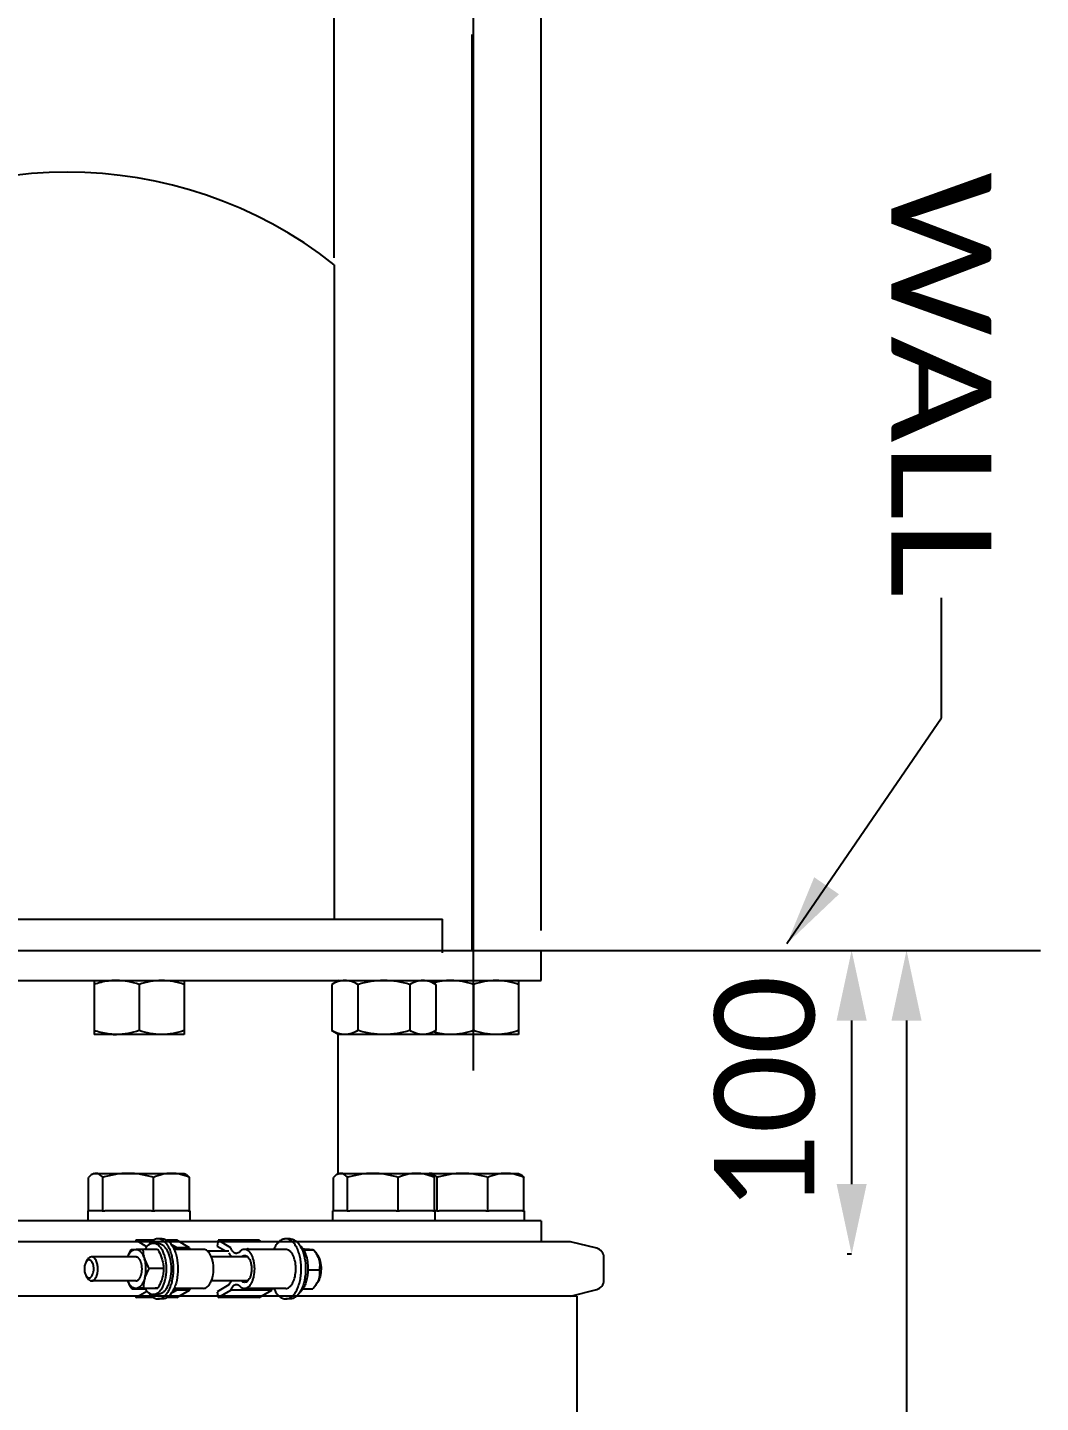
# Model space of a CAD drawing. Header units: millimetres. Extents: x 0 to 7169, y -1866 to 3918.
# Drawn here: x 855.4 to 1192.4, y -492 to -34.4 of the extents above; entities that cross this region are included whole.
import ezdxf
from ezdxf.enums import TextEntityAlignment as Align

# ---------------------------------------------------------------- set-up
doc = ezdxf.new("R2010")
doc.units = ezdxf.units.MM
doc.header["$LTSCALE"] = 217.8
doc.header["$PDMODE"] = 3
doc.header["$PDSIZE"] = 8
doc.layers.get('0').update_dxf_attribs({"linetype": 'CONTINUOUS'})
doc.layers.get('Defpoints').update_dxf_attribs({"linetype": 'CONTINUOUS'})
doc.layers.add('00_BUW_DATUM', color=7, linetype='CONTINUOUS')
doc.layers.add('02___PRT_ALL_AXES', color=7, linetype='CONTINUOUS')
doc.styles.get("Standard").update_dxf_attribs({"font": 'calibri.ttf'})
doc.dimstyles.new('DIMSTYLE_2', dxfattribs={"dimtxt": 33.333333, "dimasz": 23.333333, "dimexe": 1.5, "dimexo": 1, "dimgap": 1.25, "dimtad": 1, "dimdsep": 46, "dimtxsty": 'Standard', "dimblk": '_FILLED', "dimblk1": '_FILLED', "dimblk2": '_FILLED', "dimcen": 0.09, "dimazin": 2, "dimtp": 0.01, "dimtm": 0.01, "dimtfac": 1, "dimtofl": 0, "dimtmove": 0, "dimatfit": 3, "dimldrblk": '_FILLED', "dimfxl": 1, "dimtolj": 1, "dimarcsym": 0})
doc.dimstyles.new('DIMSTYLE_3', dxfattribs={"dimtxt": 33.333333, "dimasz": 23.333333, "dimexe": 1.5, "dimexo": 1, "dimgap": 1.25, "dimtad": 1, "dimdec": 0, "dimdsep": 46, "dimtxsty": 'Standard', "dimblk": '_FILLED', "dimblk1": '_FILLED', "dimblk2": '_FILLED', "dimcen": 0.09, "dimazin": 2, "dimtp": 0.01, "dimtm": 0.01, "dimtfac": 1, "dimtdec": 0, "dimtofl": 0, "dimtmove": 0, "dimatfit": 3, "dimldrblk": '_FILLED', "dimfxl": 1, "dimtolj": 1, "dimarcsym": 0})
doc.dimstyles.new('DIMSTYLE_5', dxfattribs={"dimtxt": 23.333333, "dimasz": 23.333333, "dimexe": 1.5, "dimexo": 1, "dimgap": 0.875, "dimtad": 1, "dimdsep": 46, "dimtxsty": 'Standard', "dimblk": '_FILLED', "dimblk1": '_FILLED', "dimblk2": '_FILLED', "dimcen": 0.09, "dimazin": 2, "dimtp": 0.01, "dimtm": 0.01, "dimtfac": 1, "dimtofl": 0, "dimtmove": 0, "dimatfit": 3, "dimldrblk": '_FILLED', "dimfxl": 1, "dimtolj": 1, "dimarcsym": 0})
doc.dimstyles.get("Standard").update_dxf_attribs({"dimtxt": 23.333333, "dimasz": 23.333333, "dimexe": 1.5, "dimexo": 1, "dimtad": 1, "dimdsep": 46, "dimtxsty": 'Standard', "dimblk": '_FILLED', "dimblk1": '_FILLED', "dimblk2": '_FILLED', "dimcen": 0.09, "dimazin": 2, "dimtol": 1, "dimtp": 0.01, "dimtm": 0.01, "dimtfac": 1, "dimtofl": 0, "dimtmove": 0, "dimatfit": 3, "dimldrblk": '_FILLED', "dimfxl": 1, "dimtolj": 1, "dimarcsym": 0})

# ---------------------------------------------------------------- blocks, each defined once
blk = doc.blocks.new('_FILLED')
at = {"color": 0, "linetype": 'ByBlock'}
blk.add_solid([(0, 0), (-1, 0.214), (-1, -0.214)], dxfattribs=at)
blk = doc.blocks.new('*D284')
at = {"color": 0, "linetype": 'Continuous', "lineweight": -2}
for p, q in [((783.49, -341.51), (1131.12, -341.51)), ((1129.62, -364.84), (1129.62, -419.3)), ((1129.6, -442.64), (1128.12, -442.64))]:
    blk.add_line(p, q, dxfattribs=at)
at = {"layer": 'Defpoints', "color": 0}
for p in [(782.49, -341.51), (1129.62, -442.64), (1130.6, -442.64)]:
    blk.add_point(p, dxfattribs=at)
at = {"color": 0, "linetype": 'ByBlock', "lineweight": -2, "xscale": 23.3333333333, "yscale": 23.3333333333, "zscale": 23.3333333333}
for p, rotation in [((1129.62, -341.51), 90), ((1129.62, -442.64), 270)]:
    blk.add_blockref('_FILLED', p, dxfattribs=dict(at, rotation=rotation))
at = {"color": 0, "insert": (1083.92, -428.81), "char_height": 33.3333, "attachment_point": 1, "rotation": 90, "line_spacing_factor": 0.9}
blk.add_mtext('\\A1;\\A1;100', dxfattribs=at)
blk = doc.blocks.new('*D285')
at = {"color": 0, "linetype": 'Continuous', "lineweight": -2}
for p, q in [((600.85, -109.87), (600.85, -12.37)), ((957.46, -111.02), (957.46, -12.37)), ((624.18, -13.87), (934.13, -13.87))]:
    blk.add_line(p, q, dxfattribs=at)
at = {"layer": 'Defpoints', "color": 0}
for p in [(957.46, -13.87), (600.85, -110.87), (957.46, -112.02)]:
    blk.add_point(p, dxfattribs=at)
at = {"color": 0, "linetype": 'ByBlock', "lineweight": -2, "xscale": 23.3333333333, "yscale": 23.3333333333, "zscale": 23.3333333333, "rotation": 180}
blk.add_blockref('_FILLED', (600.85, -13.87), dxfattribs=at)
at = {"color": 0, "linetype": 'ByBlock', "lineweight": -2, "xscale": 23.3333333333, "yscale": 23.3333333333, "zscale": 23.3333333333}
blk.add_blockref('_FILLED', (957.46, -13.87), dxfattribs=at)
at = {"color": 0, "insert": (746.84, 31.82), "char_height": 33.333, "attachment_point": 1, "line_spacing_factor": 0.9}
blk.add_mtext('\\A1;%%c355', dxfattribs=at)
blk = doc.blocks.new('*D287')
at = {"color": 0, "linetype": 'Continuous', "lineweight": -2}
for p, q in [((558.82, -346.18), (558.82, 63.26)), ((980.49, 61.76), (582.15, 61.76)), ((1003.82, -344.84), (1003.82, 63.26))]:
    blk.add_line(p, q, dxfattribs=at)
at = {"layer": 'Defpoints', "color": 0}
for p in [(558.82, 61.76), (558.82, -347.18), (1003.82, -345.84)]:
    blk.add_point(p, dxfattribs=at)
at = {"color": 0, "linetype": 'ByBlock', "lineweight": -2, "xscale": 23.3333333333, "yscale": 23.3333333333, "zscale": 23.3333333333, "rotation": 180}
blk.add_blockref('_FILLED', (558.82, 61.76), dxfattribs=at)
at = {"color": 0, "linetype": 'ByBlock', "lineweight": -2, "xscale": 23.3333333333, "yscale": 23.3333333333, "zscale": 23.3333333333}
blk.add_blockref('_FILLED', (1003.82, 61.76), dxfattribs=at)
at = {"color": 0, "insert": (799.17, 107.46), "char_height": 33.333, "attachment_point": 2, "line_spacing_factor": 0.9}
blk.add_mtext('\\A1;%%c445', dxfattribs=at)
blk = doc.blocks.new('*D288')
at = {"color": 0, "linetype": 'Continuous', "lineweight": -2}
for p, q in [((536.32, -334.84), (536.32, 152.17)), ((1026.32, -334.84), (1026.32, 152.17)), ((1002.99, 150.67), (559.65, 150.67))]:
    blk.add_line(p, q, dxfattribs=at)
at = {"layer": 'Defpoints', "color": 0}
for p in [(536.32, 150.67), (536.32, -335.84), (1026.32, -335.84)]:
    blk.add_point(p, dxfattribs=at)
at = {"color": 0, "linetype": 'ByBlock', "lineweight": -2, "xscale": 23.3333333333, "yscale": 23.3333333333, "zscale": 23.3333333333, "rotation": 180}
blk.add_blockref('_FILLED', (536.32, 150.67), dxfattribs=at)
at = {"color": 0, "linetype": 'ByBlock', "lineweight": -2, "xscale": 23.3333333333, "yscale": 23.3333333333, "zscale": 23.3333333333}
blk.add_blockref('_FILLED', (1026.32, 150.67), dxfattribs=at)
at = {"color": 0, "insert": (794.25, 196.37), "char_height": 33.333, "attachment_point": 2, "line_spacing_factor": 0.9}
blk.add_mtext('\\A1;%%c490', dxfattribs=at)
blk = doc.blocks.new('*D320')
at = {"color": 0, "linetype": 'Continuous', "lineweight": -2}
for p, q in [((998.52, -341.51), (1149.38, -341.51)), ((1147.88, -364.84), (1147.88, -988.17)), ((1010.77, -1011.51), (1149.38, -1011.51))]:
    blk.add_line(p, q, dxfattribs=at)
at = {"layer": 'Defpoints', "color": 0}
for p in [(997.52, -341.51), (1009.77, -1011.51), (1147.88, -1011.51)]:
    blk.add_point(p, dxfattribs=at)
at = {"color": 0, "linetype": 'ByBlock', "lineweight": -2, "xscale": 23.3333333333, "yscale": 23.3333333333, "zscale": 23.3333333333}
for p, rotation in [((1147.88, -341.51), 89.99999999999999), ((1147.88, -1011.51), 270)]:
    blk.add_blockref('_FILLED', p, dxfattribs=dict(at, rotation=rotation))
at = {"color": 0, "insert": (1115.9, -655.56), "char_height": 23.3333, "attachment_point": 2, "rotation": 90, "line_spacing_factor": 0.9}
blk.add_mtext('\\A1;\\A1;670', dxfattribs=at)

msp = doc.modelspace()

# ---------------------------------------------------------------- linework, layer by layer
at = {"color": 0, "linetype": 'Continuous'}
for p, q in [((1003.343, -341.507), (1003.343, -36.66)), ((570.954, -331.084), (993.454, -331.084)), ((993.454, -342.277), (993.454, -331.084)), ((1003.343, -341.507), (1192.447, -341.507)), ((880.323, -428.207), (881.184, -428.207)), ((896.649, -428.207), (897.775, -428.207)), ((908.896, -428.207), (909.368, -428.207)), ((961.763, -428.207), (962.625, -428.207)), ((978.089, -428.207), (979.215, -428.207)), ((990.337, -428.207), (990.808, -428.207)), ((991.573, -428.207), (992.434, -428.207)), ((1007.898, -428.207), (1009.024, -428.207)), ((1020.147, -428.207), (1020.618, -428.207)), ((891.478, -437.997), (891.408, -438.456)), ((895.115, -440.123), (891.478, -437.997)), ((897.265, -437.997), (891.478, -437.997)), ((898.834, -439.007), (897.294, -439.007)), ((900.288, -437.507), (898.834, -437.507)), ((905.162, -437.997), (901.857, -437.997)), ((909.375, -440.46), (905.162, -437.997)), ((918.846, -437.997), (918.551, -439.917)), ((923.059, -440.46), (918.846, -437.997)), ((932.53, -437.997), (918.846, -437.997)), ((933.315, -438.456), (932.53, -437.997)), ((942.794, -437.507), (941.34, -437.507)), ((891.479, -443.507), (876.768, -443.507)), ((909.375, -440.46), (903.963, -440.46)), ((913.972, -441.007), (904.212, -441.007)), ((928.705, -443.507), (916.619, -443.507)), ((918.551, -439.917), (921.27, -441.507)), ((941.34, -441.007), (927.656, -441.007)), ((947.254, -441.168), (950.686, -441.168)), ((950.686, -441.168), (951.134, -441.791)), ((951.938, -442.975), (951.133, -441.792)), ((874.971, -445.12), (875.512, -444.325)), ((948.727, -447.826), (952.486, -447.826)), ((874.971, -449.893), (875.512, -450.689)), ((891.479, -451.507), (876.768, -451.507)), ((928.705, -451.507), (916.619, -451.507)), ((922.453, -452.815), (918.551, -455.097)), ((951.938, -452.039), (951.268, -453.022)), ((891.408, -456.558), (891.478, -457.017)), ((891.478, -457.017), (895.115, -454.89)), ((897.265, -457.017), (891.478, -457.017)), ((898.834, -456.007), (897.294, -456.007)), ((900.288, -457.507), (898.834, -457.507)), ((905.162, -457.017), (901.857, -457.017)), ((909.375, -454.554), (903.963, -454.554)), ((913.972, -454.007), (904.212, -454.007)), ((905.162, -457.017), (909.375, -454.554)), ((918.551, -455.097), (918.846, -457.017)), ((918.846, -457.017), (923.059, -454.554)), ((932.53, -457.017), (918.846, -457.017)), ((936.743, -454.554), (923.059, -454.554)), ((941.34, -454.007), (927.656, -454.007)), ((932.53, -457.017), (936.743, -454.554)), ((942.794, -457.507), (941.34, -457.507)), ((947.066, -454.164), (950.399, -454.164))]:
    msp.add_line(p, q, dxfattribs=at)
for p, q in [((957.484, -113.295), (957.484, -331.084)), ((1003.82, -381.465), (1003.82, -281.465)), ((1038.222, -456.558), (1038.222, -1011.122))]:
    msp.add_line(p, q)
for centre, radius, start, end in [((868.581, -226.306), 143.788, 51.80895, 128.19105), ((943.218, -445.854), 9.476, 347.98955, 349.5512)]:
    msp.add_arc(centre, radius, start, end, dxfattribs=at)
for points, knots in [([(897.294, -439.007), (897.042, -439.007), (896.516, -439.097), (895.776, -439.484), (895.091, -440.099), (894.704, -440.617), (894.52, -440.904)], [0, 0, 0, 0, 0.2163887, 0.4485529, 0.7078813, 1, 1, 1, 1]), ([(898.834, -437.507), (898.545, -437.507), (897.944, -437.607), (897.095, -438.037), (896.306, -438.724), (895.857, -439.304), (895.644, -439.626)], [0, 0, 0, 0, 0.2176294, 0.4503495, 0.7092371, 1, 1, 1, 1]), ([(897.294, -456.007), (897.586, -456.007), (898.201, -455.884), (899.045, -455.366), (899.805, -454.556), (900.463, -453.488), (901, -452.2), (901.399, -450.737), (901.644, -449.153), (901.727, -447.507), (901.644, -445.861), (901.399, -444.277), (901, -442.814), (900.463, -441.525), (899.805, -440.457), (899.045, -439.647), (898.201, -439.13), (897.586, -439.007), (897.294, -439.007)], [0, 0, 0, 0, 0.0421539, 0.0882937, 0.1410156, 0.2012625, 0.2687146, 0.3421986, 0.4199837, 0.5000002, 0.5800166, 0.6578014, 0.7312851, 0.7987371, 0.858984, 0.9117059, 0.957846, 1, 1, 1, 1]), ([(898.834, -457.507), (899.177, -457.507), (899.901, -457.362), (900.894, -456.753), (901.788, -455.8), (902.562, -454.544), (903.194, -453.028), (903.663, -451.306), (903.951, -449.443), (904.049, -447.507), (903.951, -445.571), (903.663, -443.707), (903.194, -441.986), (902.562, -440.47), (901.788, -439.213), (900.894, -438.26), (899.901, -437.652), (899.177, -437.507), (898.834, -437.507)], [0, 0, 0, 0, 0.0421539, 0.0882937, 0.1410156, 0.2012625, 0.2687146, 0.3421986, 0.4199837, 0.5000002, 0.5800166, 0.6578014, 0.7312851, 0.7987371, 0.858984, 0.9117059, 0.957846, 1, 1, 1, 1]), ([(898.834, -439.007), (899.125, -439.007), (899.741, -439.13), (900.585, -439.647), (901.345, -440.457), (902.002, -441.525), (902.54, -442.814), (903.083, -444.81), (903.239, -446.417), (903.239, -447.507)], [0, 0, 0, 0, 0.0843441, 0.1766642, 0.2821541, 0.4026997, 0.5376629, 0.6846942, 1, 1, 1, 1]), ([(900.288, -437.507), (900.631, -437.507), (901.355, -437.652), (902.348, -438.26), (903.242, -439.213), (904.015, -440.47), (904.648, -441.986), (905.287, -444.334), (905.47, -446.224), (905.47, -447.507)], [0, 0, 0, 0, 0.0843441, 0.1766642, 0.2821541, 0.4026997, 0.5376629, 0.6846942, 1, 1, 1, 1]), ([(941.34, -437.507), (940.963, -437.507), (940.16, -437.685), (939.082, -438.42), (938.133, -439.554), (937.635, -440.482), (937.408, -440.993)], [0, 0, 0, 0, 0.2046345, 0.4320963, 0.6960458, 1, 1, 1, 1]), ([(941.34, -457.507), (941.683, -457.507), (942.407, -457.362), (943.4, -456.753), (944.294, -455.8), (945.068, -454.544), (945.7, -453.028), (946.169, -451.306), (946.457, -449.443), (946.555, -447.507), (946.457, -445.571), (946.169, -443.707), (945.7, -441.986), (945.068, -440.47), (944.294, -439.213), (943.4, -438.26), (942.407, -437.652), (941.683, -437.507), (941.34, -437.507)], [0, 0, 0, 0, 0.0421539, 0.0882937, 0.1410156, 0.2012625, 0.2687146, 0.3421986, 0.4199837, 0.5000002, 0.5800166, 0.6578014, 0.7312851, 0.7987371, 0.858984, 0.9117059, 0.957846, 1, 1, 1, 1]), ([(942.794, -437.507), (943.165, -437.507), (943.954, -437.679), (945.017, -438.391), (945.957, -439.492), (946.453, -440.394), (946.68, -440.892)], [0, 0, 0, 0, 0.205462, 0.4332169, 0.6968127, 1, 1, 1, 1]), ([(876.768, -443.507), (876.537, -443.507), (876.02, -443.692), (875.672, -444.091), (875.512, -444.325)], [0, 0, 0, 0, 0.4501157, 1, 1, 1, 1]), ([(878.841, -447.542), (878.843, -447.026), (878.752, -446.046), (878.391, -444.911), (877.956, -444.197), (877.597, -443.812), (877.198, -443.565), (876.906, -443.507), (876.768, -443.507)], [0, 0, 0, 0, 0.3153295, 0.5970882, 0.7178112, 0.8234035, 0.915729, 1, 1, 1, 1]), ([(893.551, -447.405), (893.546, -447.341), (893.537, -447.214), (893.524, -447.024), (893.513, -446.866), (893.505, -446.755), (893.5, -446.691), (893.497, -446.644), (893.494, -446.604), (893.492, -446.572), (893.49, -446.552), (893.49, -446.536), (893.487, -446.521), (893.482, -446.495), (893.472, -446.443), (893.457, -446.368), (893.434, -446.248), (893.411, -446.128), (893.388, -446.008), (893.373, -445.933), (893.362, -445.873), (893.353, -445.828), (893.345, -445.783), (893.338, -445.749), (893.334, -445.726), (893.331, -445.711), (893.325, -445.695), (893.318, -445.674), (893.309, -445.648), (893.298, -445.614), (893.28, -445.56), (893.258, -445.493), (893.221, -445.386), (893.185, -445.278), (893.149, -445.171), (893.127, -445.104), (893.109, -445.05), (893.097, -445.017), (893.089, -444.993), (893.085, -444.981), (893.083, -444.974), (893.08, -444.969), (893.077, -444.962), (893.071, -444.951), (893.06, -444.931), (893.045, -444.903), (893.022, -444.858), (892.992, -444.802), (892.957, -444.735), (892.921, -444.668), (892.886, -444.601), (892.85, -444.534), (892.82, -444.478), (892.797, -444.433), (892.782, -444.405), (892.772, -444.385), (892.766, -444.374), (892.762, -444.367), (892.759, -444.361), (892.755, -444.357), (892.749, -444.349), (892.737, -444.334), (892.719, -444.313), (892.697, -444.287), (892.676, -444.262), (892.647, -444.228), (892.597, -444.168), (892.54, -444.099), (892.482, -444.031), (892.447, -443.988), (892.418, -443.954), (892.4, -443.933), (892.386, -443.915), (892.375, -443.903), (892.366, -443.891), (892.358, -443.887), (892.35, -443.881), (892.34, -443.875), (892.325, -443.864), (892.305, -443.851), (892.282, -443.836), (892.25, -443.815), (892.211, -443.789), (892.164, -443.757), (892.117, -443.726), (892.07, -443.695), (892.031, -443.669), (891.999, -443.648), (891.976, -443.632), (891.958, -443.62), (891.947, -443.612), (891.941, -443.609), (891.936, -443.605), (891.932, -443.604), (891.927, -443.603), (891.922, -443.602), (891.914, -443.601), (891.899, -443.597), (891.878, -443.593), (891.853, -443.588), (891.82, -443.58), (891.779, -443.571), (891.729, -443.561), (891.662, -443.546), (891.579, -443.528), (891.512, -443.514), (891.479, -443.507)], [0, 0, 0, 0, 0.03125, 0.0625, 0.09375, 0.109375, 0.1171875, 0.125, 0.1328125, 0.1367188, 0.140625, 0.1425781, 0.1445312, 0.1484375, 0.15625, 0.171875, 0.1875, 0.21875, 0.234375, 0.25, 0.2578125, 0.265625, 0.2734375, 0.28125, 0.2832031, 0.2851562, 0.2890625, 0.2929688, 0.296875, 0.3046875, 0.3125, 0.328125, 0.34375, 0.375, 0.390625, 0.40625, 0.4140625, 0.421875, 0.4257812, 0.4277344, 0.4287109, 0.4296875, 0.4316406, 0.4335938, 0.4375, 0.4453125, 0.453125, 0.46875, 0.484375, 0.5, 0.515625, 0.53125, 0.546875, 0.5546875, 0.5625, 0.5664062, 0.5683594, 0.5703125, 0.5712891, 0.5722656, 0.5742188, 0.578125, 0.5859375, 0.59375, 0.6015625, 0.609375, 0.625, 0.65625, 0.671875, 0.6875, 0.6953125, 0.703125, 0.7070312, 0.7109375, 0.7148438, 0.7167969, 0.71875, 0.7226562, 0.7265625, 0.734375, 0.7421875, 0.75, 0.765625, 0.78125, 0.796875, 0.8125, 0.828125, 0.8359375, 0.84375, 0.8515625, 0.8535156, 0.8554688, 0.8574219, 0.8583984, 0.859375, 0.8613281, 0.8632812, 0.8671875, 0.875, 0.8828125, 0.890625, 0.90625, 0.921875, 0.9375, 0.96875, 1, 1, 1, 1]), ([(909.613, -441.012), (909.591, -440.969), (909.503, -440.788), (909.427, -440.603), (909.375, -440.46)], [0, 0, 0, 0, 0.2423313, 1, 1, 1, 1]), ([(913.972, -454.007), (914.195, -454.007), (914.665, -453.913), (915.311, -453.517), (915.892, -452.898), (916.395, -452.081), (916.806, -451.095), (917.221, -449.568), (917.421, -447.507), (917.221, -445.445), (916.806, -443.918), (916.395, -442.933), (915.892, -442.116), (915.311, -441.497), (914.665, -441.101), (914.195, -441.007), (913.972, -441.007)], [0, 0, 0, 0, 0.0421712, 0.0883329, 0.1410783, 0.2013518, 0.2688335, 0.342349, 0.5, 0.657651, 0.7311665, 0.7986482, 0.8589217, 0.9116671, 0.9578288, 1, 1, 1, 1]), ([(922.453, -442.198), (922.512, -442.326), (922.745, -442.792), (923.039, -443.23), (923.296, -443.511)], [0, 0, 0, 0, 0.2696925, 1, 1, 1, 1]), ([(923.6, -441.515), (923.546, -441.44), (923.328, -441.109), (923.163, -440.746), (923.059, -440.46)], [0, 0, 0, 0, 0.2319791, 1, 1, 1, 1]), ([(924.939, -442.346), (924.819, -442.346), (924.57, -442.308), (924.216, -442.14), (923.883, -441.871), (923.691, -441.642), (923.6, -441.515)], [0, 0, 0, 0, 0.2203962, 0.4543932, 0.71233, 1, 1, 1, 1]), ([(926.04, -441.803), (925.887, -441.965), (925.555, -442.236), (925.134, -442.346), (924.939, -442.346)], [0, 0, 0, 0, 0.5337515, 1, 1, 1, 1]), ([(927.656, -441.007), (927.37, -441.007), (926.752, -441.169), (926.265, -441.566), (926.04, -441.803)], [0, 0, 0, 0, 0.4662577, 1, 1, 1, 1]), ([(926.596, -443.498), (926.746, -443.35), (927.069, -443.105), (927.469, -443.007), (927.656, -443.007)], [0, 0, 0, 0, 0.5307381, 1, 1, 1, 1]), ([(927.656, -454.007), (927.879, -454.007), (928.349, -453.913), (928.995, -453.517), (929.576, -452.898), (930.079, -452.081), (930.49, -451.095), (930.905, -449.568), (931.105, -447.507), (930.905, -445.445), (930.49, -443.918), (930.079, -442.933), (929.576, -442.116), (928.995, -441.497), (928.349, -441.101), (927.879, -441.007), (927.656, -441.007)], [0, 0, 0, 0, 0.0421712, 0.0883329, 0.1410783, 0.2013518, 0.2688335, 0.342349, 0.5, 0.657651, 0.7311665, 0.7986482, 0.8589217, 0.9116671, 0.9578288, 1, 1, 1, 1]), ([(927.656, -443.007), (927.841, -443.007), (928.238, -443.103), (928.559, -443.346), (928.709, -443.492)], [0, 0, 0, 0, 0.4696531, 1, 1, 1, 1]), ([(928.709, -443.492), (928.918, -443.696), (929.294, -444.226), (929.685, -445.18), (929.932, -446.3), (930.016, -447.507), (929.932, -448.713), (929.685, -449.834), (929.294, -450.788), (928.918, -451.317), (928.709, -451.522)], [0, 0, 0, 0, 0.1021199, 0.2226067, 0.3574305, 0.5, 0.6425695, 0.7773933, 0.8978801, 1, 1, 1, 1]), ([(942.216, -453.783), (942.653, -453.556), (943.232, -452.967), (943.796, -452.004), (944.313, -450.746), (944.696, -448.94), (944.75, -446.676), (944.406, -444.512), (943.793, -442.918), (943.113, -441.939), (942.567, -441.416), (941.971, -441.084), (941.544, -441.007), (941.34, -441.007)], [0, 0, 0, 0, 0.0988287, 0.1584259, 0.2243872, 0.3708297, 0.5263846, 0.6766314, 0.8084664, 0.8649488, 0.9148014, 0.9590533, 1, 1, 1, 1]), ([(945.983, -439.625), (946.429, -439.973), (947.012, -440.681), (947.61, -441.78), (948.159, -443.14), (948.617, -445.064), (948.738, -446.676), (948.738, -447.507)], [0, 0, 0, 0, 0.1979219, 0.3127605, 0.4372981, 0.7095369, 1, 1, 1, 1]), ([(946.68, -440.892), (947.127, -441.87), (947.772, -444.06), (947.976, -446.323), (947.976, -447.507)], [0, 0, 0, 0, 0.475943, 1, 1, 1, 1]), ([(947.079, -440.862), (947.567, -440.885), (948.435, -440.929), (949.541, -440.996), (950.252, -441.074), (950.592, -441.124), (950.686, -441.168)], [0, 0, 0, 0, 0.4037684, 0.7207178, 0.9145244, 1, 1, 1, 1]), ([(951.862, -443.009), (952.233, -443.736), (952.758, -445.249), (952.671, -446.84), (952.537, -447.572)], [0, 0, 0, 0, 0.523213, 1, 1, 1, 1]), ([(951.938, -442.975), (952.35, -443.582), (952.932, -445.104), (953.105, -446.699), (953.101, -447.558)], [0, 0, 0, 0, 0.4609939, 1, 1, 1, 1]), ([(874.358, -447.48), (874.356, -447.932), (874.447, -448.772), (874.753, -449.573), (874.971, -449.893)], [0, 0, 0, 0, 0.538992, 1, 1, 1, 1]), ([(874.971, -445.121), (874.758, -445.433), (874.455, -446.216), (874.36, -447.038), (874.358, -447.48)], [0, 0, 0, 0, 0.4610036, 1, 1, 1, 1]), ([(877.468, -447.534), (877.47, -446.998), (877.372, -446.218), (877.004, -445.318), (876.657, -444.828), (876.233, -444.526), (875.561, -444.461), (875.158, -444.845), (874.971, -445.121)], [0, 0, 0, 0, 0.3335963, 0.4788397, 0.6016822, 0.7030066, 0.7929103, 1, 1, 1, 1]), ([(874.971, -449.893), (875.157, -450.166), (875.555, -450.548), (876.221, -450.491), (876.644, -450.198), (876.991, -449.719), (877.363, -448.834), (877.465, -448.064), (877.468, -447.534)], [0, 0, 0, 0, 0.2080486, 0.2981599, 0.3992767, 0.5216479, 0.6664145, 1, 1, 1, 1]), ([(876.768, -451.507), (876.905, -451.507), (877.192, -451.45), (877.588, -451.209), (877.944, -450.832), (878.377, -450.132), (878.741, -449.017), (878.839, -448.052), (878.841, -447.542)], [0, 0, 0, 0, 0.0845196, 0.1769544, 0.2824744, 0.4029894, 0.6843222, 1, 1, 1, 1]), ([(891.479, -451.507), (891.513, -451.5), (891.564, -451.49), (891.632, -451.477), (891.683, -451.467), (891.735, -451.457), (891.777, -451.449), (891.811, -451.443), (891.833, -451.439), (891.85, -451.435), (891.863, -451.433), (891.873, -451.431), (891.881, -451.429), (891.885, -451.428), (891.888, -451.428), (891.891, -451.426), (891.895, -451.424), (891.903, -451.419), (891.913, -451.413), (891.925, -451.406), (891.942, -451.396), (891.962, -451.384), (891.995, -451.365), (892.036, -451.34), (892.085, -451.311), (892.134, -451.282), (892.175, -451.258), (892.208, -451.238), (892.229, -451.226), (892.245, -451.216), (892.257, -451.209), (892.268, -451.203), (892.275, -451.199), (892.279, -451.196), (892.282, -451.195), (892.285, -451.191), (892.288, -451.187), (892.295, -451.18), (892.304, -451.171), (892.316, -451.159), (892.331, -451.143), (892.35, -451.123), (892.38, -451.092), (892.418, -451.052), (892.463, -451.005), (892.508, -450.957), (892.546, -450.918), (892.576, -450.886), (892.595, -450.866), (892.61, -450.851), (892.621, -450.839), (892.631, -450.829), (892.637, -450.822), (892.641, -450.818), (892.644, -450.815), (892.646, -450.811), (892.649, -450.806), (892.655, -450.797), (892.663, -450.783), (892.673, -450.767), (892.686, -450.746), (892.703, -450.72), (892.729, -450.677), (892.762, -450.624), (892.802, -450.56), (892.841, -450.497), (892.874, -450.444), (892.9, -450.401), (892.92, -450.369), (892.937, -450.343), (892.948, -450.324), (892.955, -450.313), (892.96, -450.306), (892.964, -450.296), (892.969, -450.283), (892.978, -450.26), (892.992, -450.228), (893.008, -450.189), (893.029, -450.138), (893.056, -450.073), (893.088, -449.995), (893.12, -449.918), (893.147, -449.853), (893.169, -449.802), (893.185, -449.763), (893.198, -449.731), (893.208, -449.708), (893.213, -449.695), (893.217, -449.686), (893.22, -449.674), (893.224, -449.66), (893.231, -449.634), (893.241, -449.597), (893.252, -449.553), (893.268, -449.494), (893.288, -449.421), (893.311, -449.332), (893.335, -449.244), (893.355, -449.171), (893.37, -449.112), (893.382, -449.068), (893.392, -449.031), (893.399, -449.005), (893.403, -448.99), (893.406, -448.98), (893.408, -448.967), (893.41, -448.951), (893.414, -448.923), (893.42, -448.882), (893.427, -448.833), (893.437, -448.769), (893.449, -448.688), (893.463, -448.59), (893.477, -448.493), (893.489, -448.412), (893.499, -448.347), (893.506, -448.299), (893.512, -448.258), (893.516, -448.23), (893.518, -448.214), (893.52, -448.201), (893.52, -448.189), (893.521, -448.172), (893.522, -448.143), (893.524, -448.102), (893.526, -448.052), (893.528, -447.986), (893.532, -447.903), (893.537, -447.77), (893.543, -447.604), (893.548, -447.471), (893.551, -447.405)], [0, 0, 0, 0, 0.03125, 0.046875, 0.0625, 0.078125, 0.09375, 0.1015625, 0.109375, 0.1132812, 0.1171875, 0.1210938, 0.1230469, 0.1240234, 0.125, 0.1259766, 0.1269531, 0.1289062, 0.1328125, 0.1367188, 0.140625, 0.1484375, 0.15625, 0.171875, 0.1875, 0.203125, 0.21875, 0.2265625, 0.234375, 0.2382812, 0.2421875, 0.2460938, 0.2480469, 0.2490234, 0.25, 0.2509766, 0.2519531, 0.2539062, 0.2578125, 0.2617188, 0.265625, 0.2734375, 0.28125, 0.296875, 0.3125, 0.328125, 0.34375, 0.3515625, 0.359375, 0.3632812, 0.3671875, 0.3710938, 0.3730469, 0.3740234, 0.375, 0.3759766, 0.3769531, 0.3789062, 0.3828125, 0.3867188, 0.390625, 0.3984375, 0.40625, 0.421875, 0.4375, 0.453125, 0.46875, 0.4765625, 0.484375, 0.4921875, 0.4960938, 0.4980469, 0.5, 0.5019531, 0.5039062, 0.5078125, 0.515625, 0.5234375, 0.53125, 0.546875, 0.5625, 0.578125, 0.59375, 0.6015625, 0.609375, 0.6171875, 0.6210938, 0.6230469, 0.625, 0.6269531, 0.6289062, 0.6328125, 0.640625, 0.6484375, 0.65625, 0.671875, 0.6875, 0.703125, 0.71875, 0.7265625, 0.734375, 0.7421875, 0.7460938, 0.7480469, 0.75, 0.7519531, 0.7539062, 0.7578125, 0.765625, 0.7734375, 0.78125, 0.796875, 0.8125, 0.828125, 0.84375, 0.8515625, 0.859375, 0.8671875, 0.8710938, 0.8730469, 0.875, 0.8769531, 0.8789062, 0.8828125, 0.890625, 0.8984375, 0.90625, 0.921875, 0.9375, 0.96875, 1, 1, 1, 1]), ([(903.239, -447.507), (903.239, -448.597), (903.083, -450.204), (902.54, -452.2), (902.002, -453.488), (901.345, -454.556), (900.585, -455.366), (899.741, -455.884), (899.125, -456.007), (898.834, -456.007)], [0, 0, 0, 0, 0.3153058, 0.4623371, 0.5973003, 0.7178459, 0.8233358, 0.9156559, 1, 1, 1, 1]), ([(905.47, -447.507), (905.47, -448.789), (905.287, -450.679), (904.648, -453.028), (904.015, -454.544), (903.242, -455.8), (902.348, -456.753), (901.355, -457.362), (900.631, -457.507), (900.288, -457.507)], [0, 0, 0, 0, 0.3153058, 0.4623371, 0.5973003, 0.7178459, 0.8233358, 0.9156559, 1, 1, 1, 1]), ([(947.976, -447.507), (947.976, -448.789), (947.793, -450.679), (947.154, -453.028), (946.522, -454.544), (945.748, -455.8), (944.854, -456.753), (943.861, -457.362), (943.137, -457.507), (942.794, -457.507)], [0, 0, 0, 0, 0.3153058, 0.4623371, 0.5973003, 0.7178459, 0.8233358, 0.9156559, 1, 1, 1, 1]), ([(948.738, -447.507), (948.738, -448.141), (948.666, -449.386), (948.347, -451.174), (947.833, -452.783), (947.345, -453.746), (947.068, -454.17)], [0, 0, 0, 0, 0.2735217, 0.5370372, 0.7815209, 1, 1, 1, 1]), ([(952.486, -447.826), (952.605, -448.492), (952.688, -449.945), (952.22, -451.335), (951.877, -452.004)], [0, 0, 0, 0, 0.4735997, 1, 1, 1, 1]), ([(953.101, -447.558), (953.097, -448.398), (952.917, -449.958), (952.342, -451.445), (951.937, -452.039)], [0, 0, 0, 0, 0.5390115, 1, 1, 1, 1]), ([(875.512, -450.689), (875.672, -450.923), (876.02, -451.322), (876.537, -451.507), (876.768, -451.507)], [0, 0, 0, 0, 0.5498858, 1, 1, 1, 1]), ([(923.296, -451.503), (923.215, -451.592), (922.882, -451.993), (922.621, -452.452), (922.453, -452.815)], [0, 0, 0, 0, 0.230694, 1, 1, 1, 1]), ([(923.059, -454.554), (923.158, -454.281), (923.382, -453.786), (923.828, -453.172), (924.351, -452.768), (924.752, -452.667), (924.939, -452.667)], [0, 0, 0, 0, 0.3089921, 0.5755416, 0.8011537, 1, 1, 1, 1]), ([(924.939, -452.667), (925.134, -452.667), (925.555, -452.778), (925.887, -453.048), (926.04, -453.21)], [0, 0, 0, 0, 0.4662485, 1, 1, 1, 1]), ([(927.656, -452.007), (927.469, -452.007), (927.069, -451.909), (926.746, -451.663), (926.596, -451.516)], [0, 0, 0, 0, 0.4692619, 1, 1, 1, 1]), ([(928.709, -451.522), (928.559, -451.668), (928.238, -451.91), (927.841, -452.007), (927.656, -452.007)], [0, 0, 0, 0, 0.5303469, 1, 1, 1, 1]), ([(951.877, -452.004), (951.833, -452.091), (951.646, -452.44), (951.436, -452.776), (951.269, -453.022)], [0, 0, 0, 0, 0.2469076, 1, 1, 1, 1]), ([(894.52, -454.11), (894.704, -454.397), (895.091, -454.914), (895.776, -455.53), (896.516, -455.917), (897.042, -456.007), (897.294, -456.007)], [0, 0, 0, 0, 0.2921187, 0.5514472, 0.7836113, 1, 1, 1, 1]), ([(895.644, -455.388), (895.857, -455.709), (896.306, -456.289), (897.095, -456.976), (897.944, -457.407), (898.545, -457.507), (898.834, -457.507)], [0, 0, 0, 0, 0.290763, 0.5496507, 0.7823707, 1, 1, 1, 1]), ([(909.375, -454.554), (909.393, -454.505), (909.464, -454.318), (909.545, -454.134), (909.613, -454.002)], [0, 0, 0, 0, 0.2575174, 1, 1, 1, 1]), ([(926.04, -453.21), (926.265, -453.448), (926.752, -453.845), (927.37, -454.007), (927.656, -454.007)], [0, 0, 0, 0, 0.5337423, 1, 1, 1, 1]), ([(936.743, -454.554), (936.761, -454.505), (936.832, -454.318), (936.913, -454.134), (936.981, -454.002)], [0, 0, 0, 0, 0.2575174, 1, 1, 1, 1]), ([(937.408, -454.02), (937.635, -454.532), (938.133, -455.46), (939.082, -456.594), (940.16, -457.329), (940.963, -457.507), (941.34, -457.507)], [0, 0, 0, 0, 0.3039542, 0.5679037, 0.7953655, 1, 1, 1, 1]), ([(941.34, -454.007), (941.414, -454.007), (941.717, -453.988), (942.013, -453.889), (942.216, -453.783)], [0, 0, 0, 0, 0.2439904, 1, 1, 1, 1]), ([(947.068, -454.17), (946.988, -454.293), (946.675, -454.739), (946.297, -455.143), (945.983, -455.388)], [0, 0, 0, 0, 0.2692874, 1, 1, 1, 1])]:
    msp.add_open_spline(points, degree=3, knots=knots, dxfattribs=at)
for points in [[(951.133, -441.792), (951.399, -442.183), (951.646, -442.588), (951.862, -443.009)], [(951.269, -453.022), (951, -453.418), (950.706, -453.797), (950.399, -454.164)]]:
    msp.add_open_spline(points, degree=3, dxfattribs=at)
at = {"layer": '00_BUW_DATUM', "color": 0, "linetype": 'Continuous'}
for p, q in [((877.57, -351.507), (877.57, -369.507)), ((907.57, -351.507), (907.57, -369.507)), ((959.011, -351.507), (956.69, -352.847)), ((989.011, -351.507), (991.331, -352.847)), ((1018.82, -351.507), (1018.82, -369.507)), ((892.57, -352.847), (892.57, -368.167)), ((956.69, -352.847), (956.69, -368.167)), ((965.351, -352.847), (965.351, -368.167)), ((982.671, -352.847), (982.671, -368.167)), ((991.331, -352.847), (991.331, -368.167)), ((1003.82, -352.847), (1003.82, -368.167)), ((907.57, -369.507), (877.57, -369.507)), ((956.69, -368.167), (959.011, -369.507)), ((1018.82, -369.507), (959.011, -369.507)), ((991.331, -368.167), (989.011, -369.507)), ((877.57, -415.707), (876.975, -416.051)), ((877.57, -415.707), (907.57, -415.707)), ((907.57, -415.707), (908.166, -416.051)), ((959.011, -415.707), (958.415, -416.051)), ((959.011, -415.707), (1018.82, -415.707)), ((989.011, -415.707), (989.606, -416.051)), ((1018.82, -415.707), (1019.416, -416.051)), ((875.772, -428.207), (875.772, -417.047)), ((880.514, -428.207), (880.514, -417.047)), ((897.311, -428.207), (897.311, -417.047)), ((909.368, -428.207), (909.368, -417.047)), ((957.213, -428.207), (957.213, -417.047)), ((961.954, -428.207), (961.954, -417.047)), ((978.752, -428.207), (978.752, -417.047)), ((990.808, -428.207), (990.808, -417.047)), ((991.764, -428.207), (991.764, -417.047)), ((1008.561, -428.207), (1008.561, -417.047)), ((1020.618, -428.207), (1020.618, -417.047)), ((880.323, -428.207), (875.57, -428.207)), ((875.57, -431.507), (875.57, -428.207)), ((896.649, -428.207), (881.184, -428.207)), ((908.896, -428.207), (897.775, -428.207)), ((909.57, -428.207), (909.368, -428.207)), ((909.57, -431.507), (909.57, -428.207)), ((961.763, -428.207), (957.011, -428.207)), ((957.011, -431.507), (957.011, -428.207)), ((978.089, -428.207), (962.625, -428.207)), ((990.337, -428.207), (979.215, -428.207)), ((991.011, -428.207), (990.808, -428.207)), ((991.011, -431.507), (991.011, -428.207)), ((991.573, -428.207), (991.017, -428.207)), ((1007.898, -428.207), (992.434, -428.207)), ((1020.147, -428.207), (1009.024, -428.207)), ((1020.82, -428.207), (1020.618, -428.207)), ((1020.82, -431.507), (1020.82, -428.207)), ((893.833, -440.913), (898.656, -440.913)), ((895.863, -447.315), (900.686, -447.315)), ((890.117, -454.101), (894.94, -454.101)), ((894.005, -453.909), (898.828, -453.909))]:
    msp.add_line(p, q, dxfattribs=at)
for centre, radius, start, end in [((885.072, -371.121), 19.614, 90.00674, 93.39443), ((885.072, -349.893), 19.614, 266.60557, 269.99326), ((989.395, -417.689), 1.982, 90.04951, 99.25155)]:
    msp.add_arc(centre, radius, start, end, dxfattribs=at)
for points, knots in [([(883.911, -351.541), (883.374, -351.573), (881.22, -351.789), (879.11, -352.333), (877.57, -352.847)], [0, 0, 0, 0, 0.249105, 1, 1, 1, 1]), ([(892.57, -352.847), (891.357, -352.442), (888.892, -351.765), (886.339, -351.507), (885.07, -351.507)], [0, 0, 0, 0, 0.5018729, 1, 1, 1, 1]), ([(900.07, -351.507), (898.801, -351.507), (896.248, -351.765), (893.783, -352.442), (892.57, -352.847)], [0, 0, 0, 0, 0.4981271, 1, 1, 1, 1]), ([(907.57, -352.847), (906.357, -352.442), (903.892, -351.765), (901.339, -351.507), (900.07, -351.507)], [0, 0, 0, 0, 0.5018729, 1, 1, 1, 1]), ([(961.02, -351.507), (960.281, -351.507), (958.751, -351.784), (957.37, -352.454), (956.69, -352.847)], [0, 0, 0, 0, 0.4850689, 1, 1, 1, 1]), ([(965.351, -352.847), (964.671, -352.454), (963.289, -351.784), (961.76, -351.507), (961.02, -351.507)], [0, 0, 0, 0, 0.5149311, 1, 1, 1, 1]), ([(974.011, -351.507), (972.547, -351.507), (969.614, -351.763), (966.758, -352.44), (965.351, -352.847)], [0, 0, 0, 0, 0.4998957, 1, 1, 1, 1]), ([(982.671, -352.847), (981.264, -352.44), (978.407, -351.763), (975.475, -351.507), (974.011, -351.507)], [0, 0, 0, 0, 0.5001043, 1, 1, 1, 1]), ([(987.001, -351.507), (986.262, -351.507), (984.732, -351.784), (983.351, -352.454), (982.671, -352.847)], [0, 0, 0, 0, 0.4850689, 1, 1, 1, 1]), ([(991.331, -352.847), (990.652, -352.454), (989.27, -351.784), (987.741, -351.507), (987.001, -351.507)], [0, 0, 0, 0, 0.5149311, 1, 1, 1, 1]), ([(996.32, -351.507), (995.335, -351.507), (993.357, -351.66), (991.422, -352.084), (990.467, -352.345)], [0, 0, 0, 0, 0.4987709, 1, 1, 1, 1]), ([(1003.82, -352.847), (1002.607, -352.442), (1000.142, -351.765), (997.589, -351.507), (996.32, -351.507)], [0, 0, 0, 0, 0.5018729, 1, 1, 1, 1]), ([(1011.32, -351.507), (1010.051, -351.507), (1007.498, -351.765), (1005.033, -352.442), (1003.82, -352.847)], [0, 0, 0, 0, 0.4981271, 1, 1, 1, 1]), ([(1018.82, -352.847), (1017.607, -352.442), (1015.142, -351.765), (1012.589, -351.507), (1011.32, -351.507)], [0, 0, 0, 0, 0.5018729, 1, 1, 1, 1]), ([(883.911, -369.472), (883.374, -369.441), (881.22, -369.225), (879.11, -368.68), (877.57, -368.167)], [0, 0, 0, 0, 0.249105, 1, 1, 1, 1]), ([(892.57, -368.167), (891.357, -368.571), (888.892, -369.249), (886.339, -369.507), (885.07, -369.507)], [0, 0, 0, 0, 0.5018729, 1, 1, 1, 1]), ([(900.07, -369.507), (898.801, -369.507), (896.248, -369.249), (893.783, -368.571), (892.57, -368.167)], [0, 0, 0, 0, 0.4981271, 1, 1, 1, 1]), ([(907.57, -368.167), (906.357, -368.571), (903.892, -369.249), (901.339, -369.507), (900.07, -369.507)], [0, 0, 0, 0, 0.5018729, 1, 1, 1, 1]), ([(961.02, -369.507), (960.281, -369.507), (958.751, -369.23), (957.37, -368.56), (956.69, -368.167)], [0, 0, 0, 0, 0.4850689, 1, 1, 1, 1]), ([(965.351, -368.167), (964.671, -368.56), (963.289, -369.23), (961.76, -369.507), (961.02, -369.507)], [0, 0, 0, 0, 0.5149311, 1, 1, 1, 1]), ([(974.011, -369.507), (972.547, -369.507), (969.614, -369.251), (966.758, -368.573), (965.351, -368.167)], [0, 0, 0, 0, 0.4998957, 1, 1, 1, 1]), ([(982.671, -368.167), (981.264, -368.573), (978.407, -369.251), (975.475, -369.507), (974.011, -369.507)], [0, 0, 0, 0, 0.5001043, 1, 1, 1, 1]), ([(987.001, -369.507), (986.262, -369.507), (984.732, -369.23), (983.351, -368.56), (982.671, -368.167)], [0, 0, 0, 0, 0.4850689, 1, 1, 1, 1]), ([(991.331, -368.167), (990.652, -368.56), (989.27, -369.23), (987.741, -369.507), (987.001, -369.507)], [0, 0, 0, 0, 0.5149311, 1, 1, 1, 1]), ([(996.32, -369.507), (995.335, -369.507), (993.357, -369.354), (991.422, -368.93), (990.467, -368.668)], [0, 0, 0, 0, 0.4987709, 1, 1, 1, 1]), ([(1003.82, -368.167), (1002.607, -368.571), (1000.142, -369.249), (997.589, -369.507), (996.32, -369.507)], [0, 0, 0, 0, 0.5018729, 1, 1, 1, 1]), ([(1011.32, -369.507), (1010.051, -369.507), (1007.498, -369.249), (1005.033, -368.571), (1003.82, -368.167)], [0, 0, 0, 0, 0.4981271, 1, 1, 1, 1]), ([(1018.82, -368.167), (1017.607, -368.571), (1015.142, -369.249), (1012.589, -369.507), (1011.32, -369.507)], [0, 0, 0, 0, 0.5018729, 1, 1, 1, 1]), ([(876.975, -416.051), (876.87, -416.111), (876.433, -416.396), (876.048, -416.756), (875.772, -417.047)], [0, 0, 0, 0, 0.2310069, 1, 1, 1, 1]), ([(878.143, -415.707), (878.045, -415.707), (877.636, -415.738), (877.244, -415.895), (876.975, -416.051)], [0, 0, 0, 0, 0.2397778, 1, 1, 1, 1]), ([(880.514, -417.047), (880.329, -416.852), (879.962, -416.496), (879.374, -416.061), (878.769, -415.776), (878.346, -415.707), (878.143, -415.707)], [0, 0, 0, 0, 0.2876594, 0.5479439, 0.7823335, 1, 1, 1, 1]), ([(888.912, -415.707), (887.492, -415.707), (884.645, -415.963), (881.877, -416.641), (880.514, -417.047)], [0, 0, 0, 0, 0.4995577, 1, 1, 1, 1]), ([(897.311, -417.047), (895.948, -416.641), (893.179, -415.963), (890.332, -415.707), (888.912, -415.707)], [0, 0, 0, 0, 0.5004423, 1, 1, 1, 1]), ([(903.339, -415.707), (902.317, -415.707), (900.243, -415.97), (898.277, -416.646), (897.311, -417.047)], [0, 0, 0, 0, 0.4943637, 1, 1, 1, 1]), ([(909.368, -417.047), (908.402, -416.646), (906.436, -415.97), (904.362, -415.707), (903.339, -415.707)], [0, 0, 0, 0, 0.5056364, 1, 1, 1, 1]), ([(908.166, -416.051), (908.27, -416.111), (908.708, -416.396), (909.092, -416.756), (909.368, -417.047)], [0, 0, 0, 0, 0.2310069, 1, 1, 1, 1]), ([(958.415, -416.051), (958.311, -416.111), (957.873, -416.396), (957.489, -416.756), (957.213, -417.047)], [0, 0, 0, 0, 0.2310069, 1, 1, 1, 1]), ([(959.584, -415.707), (959.486, -415.707), (959.076, -415.738), (958.684, -415.895), (958.415, -416.051)], [0, 0, 0, 0, 0.2397778, 1, 1, 1, 1]), ([(961.954, -417.047), (961.77, -416.852), (961.403, -416.496), (960.815, -416.061), (960.209, -415.776), (959.786, -415.707), (959.584, -415.707)], [0, 0, 0, 0, 0.2876594, 0.5479439, 0.7823335, 1, 1, 1, 1]), ([(970.353, -415.707), (968.933, -415.707), (966.086, -415.963), (963.318, -416.641), (961.954, -417.047)], [0, 0, 0, 0, 0.4995577, 1, 1, 1, 1]), ([(978.752, -417.047), (977.388, -416.641), (974.62, -415.963), (971.773, -415.707), (970.353, -415.707)], [0, 0, 0, 0, 0.5004423, 1, 1, 1, 1]), ([(984.78, -415.707), (983.757, -415.707), (981.683, -415.97), (979.718, -416.646), (978.752, -417.047)], [0, 0, 0, 0, 0.4943637, 1, 1, 1, 1]), ([(990.808, -417.047), (989.842, -416.646), (987.877, -415.97), (985.803, -415.707), (984.78, -415.707)], [0, 0, 0, 0, 0.5056364, 1, 1, 1, 1]), ([(991.764, -417.047), (991.579, -416.852), (991.212, -416.496), (990.624, -416.061), (990.019, -415.776), (989.596, -415.707), (989.393, -415.707)], [0, 0, 0, 0, 0.2876594, 0.5479439, 0.7823335, 1, 1, 1, 1]), ([(989.606, -416.051), (989.711, -416.111), (990.148, -416.396), (990.533, -416.756), (990.808, -417.047)], [0, 0, 0, 0, 0.2310069, 1, 1, 1, 1]), ([(1000.162, -415.707), (998.742, -415.707), (995.895, -415.963), (993.127, -416.641), (991.764, -417.047)], [0, 0, 0, 0, 0.4995577, 1, 1, 1, 1]), ([(1008.561, -417.047), (1007.198, -416.641), (1004.429, -415.963), (1001.582, -415.707), (1000.162, -415.707)], [0, 0, 0, 0, 0.5004423, 1, 1, 1, 1]), ([(1014.589, -415.707), (1013.567, -415.707), (1011.493, -415.97), (1009.527, -416.646), (1008.561, -417.047)], [0, 0, 0, 0, 0.4943637, 1, 1, 1, 1]), ([(1020.618, -417.047), (1019.652, -416.646), (1017.686, -415.97), (1015.612, -415.707), (1014.589, -415.707)], [0, 0, 0, 0, 0.5056364, 1, 1, 1, 1]), ([(1019.416, -416.051), (1019.52, -416.111), (1019.958, -416.396), (1020.342, -416.756), (1020.618, -417.047)], [0, 0, 0, 0, 0.2310069, 1, 1, 1, 1]), ([(888.811, -443.506), (888.886, -443.302), (889.214, -442.478), (889.618, -441.687), (889.945, -441.105)], [0, 0, 0, 0, 0.2463221, 1, 1, 1, 1]), ([(888.826, -443.5), (888.97, -443.146), (889.287, -442.503), (889.901, -441.705), (890.605, -441.171), (891.14, -441.021), (891.393, -441.009)], [0, 0, 0, 0, 0.3050716, 0.5703437, 0.7978897, 1, 1, 1, 1]), ([(889.945, -441.105), (890.036, -441.096), (890.518, -441.055), (891.001, -441.028), (891.393, -441.009)], [0, 0, 0, 0, 0.1882975, 1, 1, 1, 1]), ([(891.393, -441.009), (891.568, -441), (892.382, -440.963), (893.195, -440.934), (893.833, -440.913)], [0, 0, 0, 0, 0.2160399, 1, 1, 1, 1]), ([(891.393, -441.009), (891.54, -441.002), (891.842, -441.026), (892.285, -441.176), (892.71, -441.436), (893.268, -441.943), (893.874, -442.834), (894.208, -443.66), (894.352, -444.114)], [0, 0, 0, 0, 0.0963708, 0.1962458, 0.3033501, 0.4202873, 0.6877785, 1, 1, 1, 1]), ([(893.833, -440.913), (893.848, -441.443), (893.937, -442.526), (894.184, -443.586), (894.352, -444.114)], [0, 0, 0, 0, 0.4888754, 1, 1, 1, 1]), ([(898.656, -440.913), (898.813, -441.172), (899.406, -442.193), (899.902, -443.277), (900.167, -444.114)], [0, 0, 0, 0, 0.2562295, 1, 1, 1, 1]), ([(894.438, -450.612), (894.584, -450.094), (894.794, -449.008), (894.883, -447.343), (894.752, -445.689), (894.512, -444.62), (894.352, -444.114)], [0, 0, 0, 0, 0.2455088, 0.50243, 0.7580964, 1, 1, 1, 1]), ([(894.352, -444.114), (894.439, -444.388), (894.84, -445.501), (895.4, -446.551), (895.863, -447.315)], [0, 0, 0, 0, 0.2432504, 1, 1, 1, 1]), ([(895.863, -447.315), (895.713, -447.582), (895.145, -448.637), (894.68, -449.753), (894.438, -450.612)], [0, 0, 0, 0, 0.2553891, 1, 1, 1, 1]), ([(900.167, -444.114), (900.335, -444.642), (900.583, -445.702), (900.671, -446.786), (900.686, -447.315)], [0, 0, 0, 0, 0.5111246, 1, 1, 1, 1]), ([(900.686, -447.315), (900.686, -447.86), (900.626, -448.972), (900.407, -450.067), (900.253, -450.612)], [0, 0, 0, 0, 0.4900607, 1, 1, 1, 1]), ([(890.117, -454.101), (889.989, -453.89), (889.5, -453.055), (889.074, -452.181), (888.817, -451.507)], [0, 0, 0, 0, 0.2545925, 1, 1, 1, 1]), ([(891.565, -454.005), (891.434, -454.011), (891.166, -453.994), (890.624, -453.834), (889.968, -453.384), (889.312, -452.559), (888.976, -451.884), (888.825, -451.511)], [0, 0, 0, 0, 0.0999925, 0.2028125, 0.4280481, 0.6926948, 1, 1, 1, 1]), ([(894.438, -450.612), (894.305, -451.082), (893.992, -451.943), (893.412, -452.888), (892.869, -453.448), (892.453, -453.749), (892.017, -453.943), (891.713, -453.997), (891.565, -454.005)], [0, 0, 0, 0, 0.3112997, 0.5803251, 0.6982333, 0.8059066, 0.9054195, 1, 1, 1, 1]), ([(894.438, -450.612), (894.284, -451.157), (894.065, -452.252), (894.006, -453.364), (894.005, -453.909)], [0, 0, 0, 0, 0.5099393, 1, 1, 1, 1]), ([(900.253, -450.612), (900.174, -450.894), (899.804, -452.036), (899.272, -453.119), (898.828, -453.909)], [0, 0, 0, 0, 0.2441747, 1, 1, 1, 1]), ([(891.565, -454.005), (891.412, -454.012), (890.929, -454.038), (890.446, -454.07), (890.117, -454.101)], [0, 0, 0, 0, 0.3166171, 1, 1, 1, 1]), ([(894.005, -453.909), (893.778, -453.916), (892.964, -453.944), (892.15, -453.976), (891.565, -454.005)], [0, 0, 0, 0, 0.2796956, 1, 1, 1, 1]), ([(897.38, -454.005), (897.205, -454.013), (896.391, -454.05), (895.578, -454.079), (894.94, -454.101)], [0, 0, 0, 0, 0.2160399, 1, 1, 1, 1]), ([(898.828, -453.909), (898.737, -453.917), (898.255, -453.959), (897.772, -453.985), (897.38, -454.005)], [0, 0, 0, 0, 0.1882975, 1, 1, 1, 1])]:
    msp.add_open_spline(points, degree=3, knots=knots, dxfattribs=at)
at = {"layer": '02___PRT_ALL_AXES', "color": 0, "linetype": 'Continuous'}
for p, q in [((536.32, -341.507), (1026.32, -341.507)), ((1026.32, -351.507), (1026.32, -341.507)), ((536.32, -351.507), (1026.32, -351.507)), ((958.82, -415.817), (958.82, -369.397)), ((1026.32, -431.507), (536.32, -431.507)), ((1026.32, -431.507), (1026.32, -438.456)), ((937.292, -438.456), (527.13, -438.456)), ((939.16, -438.456), (933.315, -438.456)), ((1036.113, -438.456), (939.258, -438.456)), ((1044.805, -440.65), (1036.113, -438.456)), ((903.332, -439.431), (905.673, -440.65)), ((915.24, -441.507), (922.453, -441.507)), ((1047.222, -451.261), (1047.222, -443.753)), ((937.292, -456.558), (525.022, -456.558)), ((905.673, -454.363), (903.332, -455.582)), ((939.16, -456.558), (933.315, -456.558)), ((1038.222, -456.558), (939.258, -456.558)), ((1036.113, -456.558), (1044.805, -454.363))]:
    msp.add_line(p, q, dxfattribs=at)
for centre, start, end in [((1044.022, -443.753), 0, 75.82766), ((1044.022, -451.261), 284.17234, 0)]:
    msp.add_arc(centre, 3.2, start, end, dxfattribs=at)
for points, knots in [([(906.08, -440.994), (906.049, -440.957), (905.931, -440.824), (905.789, -440.71), (905.673, -440.65)], [0, 0, 0, 0, 0.2717372, 1, 1, 1, 1]), ([(928.602, -440.65), (928.643, -440.669), (928.813, -440.76), (928.963, -440.887), (929.063, -440.994)], [0, 0, 0, 0, 0.2349933, 1, 1, 1, 1]), ([(905.673, -454.363), (905.71, -454.344), (905.863, -454.252), (905.993, -454.125), (906.08, -454.019)], [0, 0, 0, 0, 0.2306089, 1, 1, 1, 1]), ([(929.063, -454.019), (929.028, -454.057), (928.891, -454.192), (928.73, -454.304), (928.602, -454.363)], [0, 0, 0, 0, 0.2671254, 1, 1, 1, 1])]:
    msp.add_open_spline(points, degree=3, knots=knots, dxfattribs=at)

# ---------------------------------------------------------------- texts
at = {"color": 0, "linetype": 'Continuous', "width": 1.169125}
msp.add_text('WALL', height=33.3333, rotation=270, dxfattribs=at).set_placement((1142.797, -82.403), (1142.797, -224.167), align=Align.FIT)

# ---------------------------------------------------------------- dimensions: what is measured, and where the dimension line sits
at = {"color": 0, "linetype": 'Continuous'}
for base, p1, p2, picture, middle in [((536.32, 150.674), (1026.32, -335.84), (536.32, -335.84), '*D288', (794.254, 150.674)), ((558.82, 61.762), (1003.82, -345.84), (558.82, -347.18), '*D287', (799.167, 61.762))]:
    dim = msp.add_linear_dim(base=base, p1=p1, p2=p2, angle=180, text='%%c<>', dimstyle='DIMSTYLE_2', dxfattribs=at)
    dim.commit()
    dim.dimension.update_dxf_attribs({"geometry": picture, "text_midpoint": middle, "dimtype": 160})
dim = msp.add_linear_dim(base=(957.459, -13.87), p1=(600.849, -110.868), p2=(957.459, -112.018), text='%%c355', dimstyle='DIMSTYLE_2', override={"dimtxsty": 'Standard'}, dxfattribs=at)
dim.commit()
dim.dimension.update_dxf_attribs({"geometry": '*D285', "text_midpoint": (801.376, -13.87), "dimtype": 160})
for base, p1, p2, text, dimstyle, picture, middle in [((1129.615, -442.636), (782.494, -341.507), (1130.604, -442.636), '\\A1;100', 'DIMSTYLE_3', '*D284', (1129.615, -392.026)), ((1147.882, -1011.507), (997.522, -341.507), (1009.766, -1011.507), '\\A1;<>', 'DIMSTYLE_5', '*D320', (1147.882, -655.563))]:
    dim = msp.add_linear_dim(base=base, p1=p1, p2=p2, angle=270, text=text, dimstyle=dimstyle, override={"dimtxsty": 'Standard'}, dxfattribs=at)
    dim.commit()
    dim.dimension.update_dxf_attribs({"geometry": picture, "text_midpoint": middle, "dimtype": 160})

# ---------------------------------------------------------------- leaders
msp.add_leader([(1108.106, -339.244), (1159.463, -264.167), (1159.463, -224.167)], dimstyle='Standard', override={"dimtad": 0}, dxfattribs=at)

doc.saveas('drawing.dxf')
